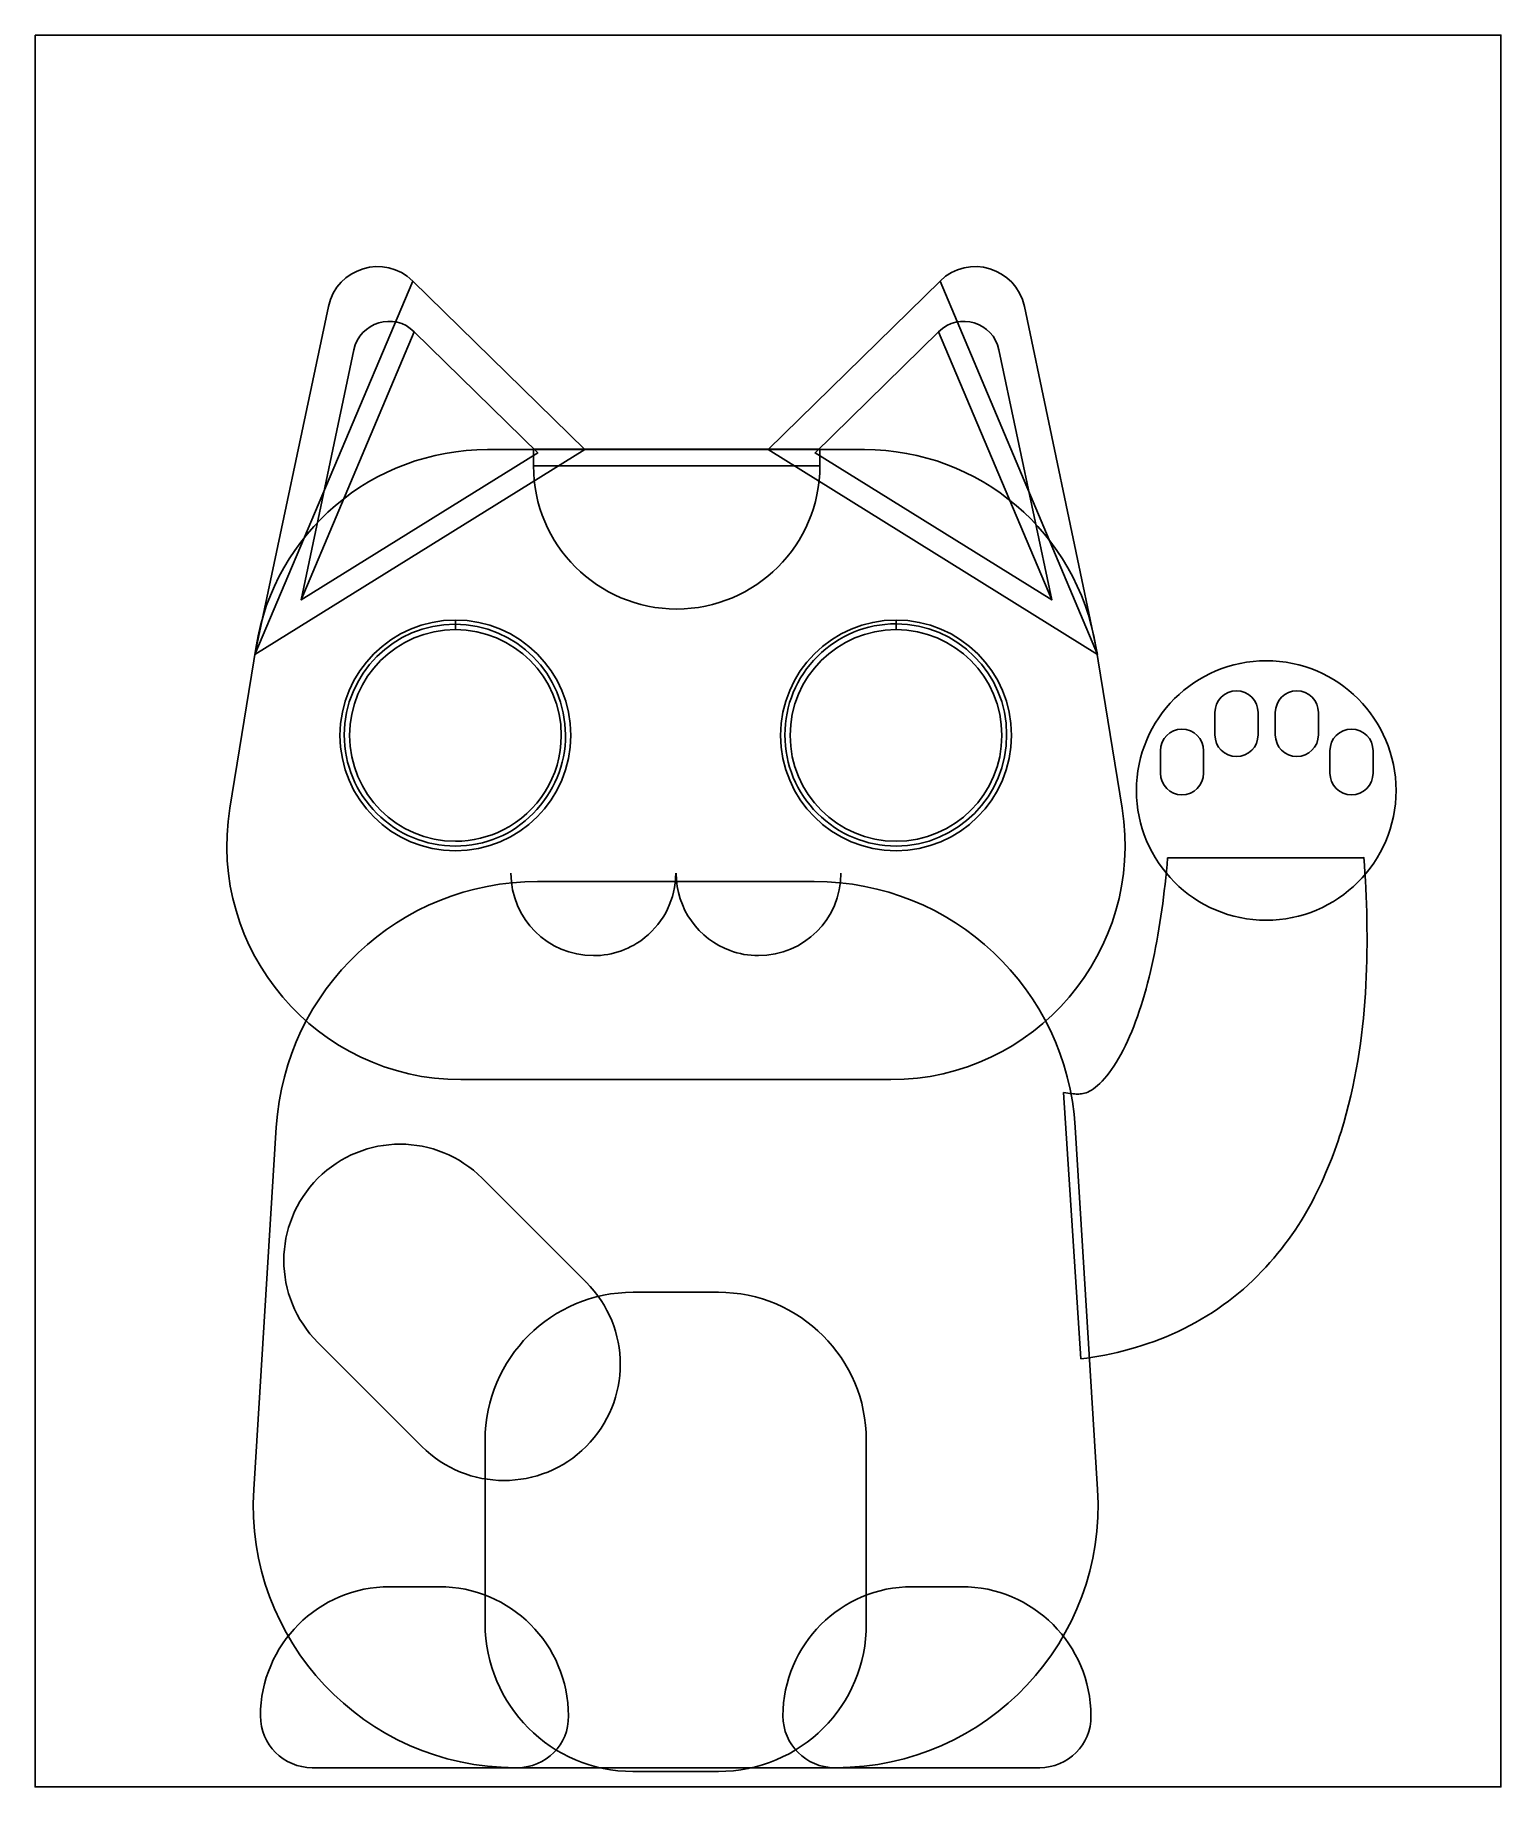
# Model space of a CAD drawing. Extents: x 0 to 60.6, y 0 to 72.5.
import ezdxf

# ---------------------------------------------------------------- set-up
doc = ezdxf.new("R2010")
doc.units = 0
doc.layers.add('Back', color=7, linetype='CONTINUOUS')
doc.layers.add('Front', color=7, linetype='CONTINUOUS')

msp = doc.modelspace()

# ---------------------------------------------------------------- linework, layer by layer
at = {"layer": 'Back', "color": 7}
msp.add_lwpolyline([(0.037594, 72.481596), (60.638486, 72.481596), (60.638486, 0.037593), (0.037594, 0.037593), (0.037594, 72.481596)], close=True, dxfattribs=at)
at = {"layer": 'Front', "color": 7}
for points in [[(15.653704, 62.309306), (22.761394, 55.340206), (9.120174, 46.866415), (9.120174, 46.866415)], [(37.451938, 62.309306), (30.344249, 55.340206), (43.96567, 46.866415), (43.96567, 46.866415)], [(9.120174, 46.866415), (12.169154, 61.259981)], [(43.96567, 46.866415), (40.936488, 61.259981)], [(15.7131, 60.210656), (20.821133, 55.201616), (11.040636, 49.123453), (11.040636, 49.123453)], [(37.392543, 60.210656), (32.28451, 55.201616), (42.065007, 49.123453), (42.065007, 49.123453)], [(11.040636, 49.123453), (13.218479, 59.45831)], [(42.065007, 49.123453), (39.887163, 59.45831)], [(18.742282, 55.340206), (34.323763, 55.340206)], [(20.642946, 54.667055), (20.642946, 55.360005), (32.482495, 55.360005), (32.482495, 54.667055)], [(26.562721, 48.74728), (26.562721, 48.74728)], [(26.562721, 48.74728), (26.562721, 48.74728)], [(17.415778, 48.291912), (17.415778, 47.895941), (17.415778, 48.291912), (17.415778, 48.291912), (17.415778, 48.291912)], [(35.630469, 48.291912), (35.630469, 47.895941), (35.630469, 48.291912), (35.630469, 48.291912), (35.630469, 48.291912), (35.630469, 48.291912)], [(8.090647, 40.511071), (9.179569, 47.202991)], [(43.886476, 47.202991), (44.975398, 40.511071)], [(50.93477, 46.609033), (50.93477, 46.609033)], [(49.707258, 45.361723), (49.707258, 45.361723)], [(52.201879, 45.361723), (52.201879, 45.361723)], [(48.816322, 43.540254), (48.816322, 44.470787)], [(50.598194, 44.470787), (50.598194, 43.540254)], [(51.310943, 43.540254), (51.310943, 44.470787)], [(53.092815, 44.470787), (53.092815, 43.540254)], [(47.45022, 43.777837), (47.45022, 43.777837)], [(54.458917, 43.777837), (54.458917, 43.777837)], [(46.559284, 41.956368), (46.559284, 42.886901)], [(48.341156, 42.886901), (48.341156, 41.956368)], [(53.567981, 41.956368), (53.567981, 42.886901)], [(55.349853, 42.886901), (55.349853, 41.956368)], [(49.707258, 42.649318), (49.707258, 42.649318)], [(49.707258, 42.649318), (49.707258, 42.649318)], [(52.201879, 42.649318), (52.201879, 42.649318)], [(52.201879, 42.649318), (52.201879, 42.649318)], [(45.569355, 41.243619), (45.569355, 41.243619)], [(47.45022, 41.065432), (47.45022, 41.065432)], [(47.45022, 41.065432), (47.45022, 41.065432)], [(54.458917, 41.065432), (54.458917, 41.065432)], [(54.458917, 41.065432), (54.458917, 41.065432)], [(56.300184, 41.243619), (56.300184, 41.243619)], [(56.300184, 41.243619), (56.300184, 41.243619)], [(17.415778, 38.946984), (17.415778, 38.946984), (17.415778, 38.946984)], [(35.630469, 38.946984), (35.630469, 38.946984), (35.630469, 38.946984)], [(46.856263, 38.452019), (54.97368, 38.452019), (54.97368, 38.471818)], [(32.244912, 37.481889), (20.821133, 37.481889)], [(32.244912, 37.481889), (32.244912, 37.481889)], [(50.93477, 35.878204), (50.93477, 35.878204)], [(35.412685, 29.285278), (17.653361, 29.285278)], [(35.412685, 29.285278), (35.412685, 29.285278)], [(43.27272, 17.742707), (42.559971, 28.750716)], [(10.01111, 27.325219), (9.080576, 12.337695)], [(43.96567, 12.337695), (43.035137, 27.325219)], [(11.733586, 25.206771), (11.733586, 25.206771)], [(18.524498, 25.206771), (22.820789, 20.910479)], [(24.76105, 20.494709), (28.285197, 20.494709)], [(16.029877, 14.119567), (11.733586, 18.415859)], [(16.029877, 14.119567), (16.029877, 14.119567)], [(18.643289, 6.794093), (18.643289, 14.376949)], [(22.820789, 14.119567), (22.820789, 14.119567)], [(34.402957, 14.376949), (34.402957, 6.794093)], [(14.703372, 8.318584), (16.742626, 8.318584)], [(36.303621, 8.318584), (38.342874, 8.318584)], [(9.357756, 2.972968), (9.357756, 2.972968)], [(22.088242, 2.972968), (22.088242, 2.972968)], [(30.958005, 2.972968), (30.958005, 2.972968)], [(43.68849, 2.972968), (43.68849, 2.972968)], [(19.969794, 0.834721), (11.496003, 0.834721)], [(19.8906, 0.834721), (33.155647, 0.834721)], [(19.969794, 0.834721), (19.969794, 0.834721)], [(41.570043, 0.834721), (33.096251, 0.834721)], [(41.570043, 0.834721), (41.570043, 0.834721)], [(28.285197, 0.676333), (24.76105, 0.676333)], [(28.285197, 0.676333), (28.285197, 0.676333)]]:
    msp.add_lwpolyline(points, close=True, dxfattribs=at)
for points in [[(12.169154, 61.259981), (12.50573, 62.863666), (14.485588, 63.457623), (15.653704, 62.309306)], [(40.936488, 61.259981), (40.599912, 62.863666), (38.620054, 63.457623), (37.451938, 62.309306)], [(13.218479, 59.45831), (13.456062, 60.606628), (14.88156, 61.042197), (15.7131, 60.210656)], [(39.887163, 59.45831), (39.64958, 60.606628), (38.224083, 61.042197), (37.392543, 60.210656)], [(9.179569, 47.202991), (9.931915, 51.895254), (13.990624, 55.340206), (18.742282, 55.340206)], [(34.323763, 55.340206), (39.075422, 55.340206), (43.114332, 51.895254), (43.886476, 47.202991)], [(26.562721, 48.74728), (23.295955, 48.74728), (20.642946, 51.400289), (20.642946, 54.667055)], [(32.482495, 54.667055), (32.482495, 51.400289), (29.829486, 48.74728), (26.562721, 48.74728)], [(17.415778, 48.291912), (14.782567, 48.291912), (12.64432, 46.153666), (12.64432, 43.520455)], [(12.822508, 43.540254), (12.822508, 46.074472), (14.88156, 48.113725), (17.395979, 48.113725)], [(13.040292, 43.520455), (13.040292, 45.935882), (15.000351, 47.895941), (17.415778, 47.895941)], [(17.395979, 48.113725), (19.930197, 48.113725), (21.969451, 46.054673), (21.969451, 43.540254)], [(22.187235, 43.520455), (22.207033, 46.153666), (20.048988, 48.291912), (17.415778, 48.291912)], [(17.415778, 47.895941), (19.831204, 47.895941), (21.791263, 45.935882), (21.791263, 43.520455)], [(35.630469, 48.291912), (32.997258, 48.291912), (30.859012, 46.153666), (30.859012, 43.520455)], [(31.254983, 43.520455), (31.254983, 45.935882), (33.215043, 47.895941), (35.630469, 47.895941)], [(32.383502, 46.787221), (33.25464, 47.658358), (34.402957, 48.133524), (35.630469, 48.133524)], [(40.401926, 43.520455), (40.421725, 46.153666), (38.26368, 48.291912), (35.630469, 48.291912)], [(35.630469, 48.133524), (38.164687, 48.133524), (40.203941, 46.074472), (40.203941, 43.560052)], [(35.630469, 47.895941), (38.045896, 47.895941), (40.005955, 45.935882), (40.005955, 43.520455)], [(31.037199, 43.540254), (31.037199, 44.767766), (31.512365, 45.916083), (32.383502, 46.787221)], [(45.569355, 41.243619), (45.569355, 44.213405), (47.984782, 46.609033), (50.93477, 46.609033)], [(50.93477, 46.609033), (53.904556, 46.609033), (56.300184, 44.193607), (56.300184, 41.243619)], [(48.816322, 44.470787), (48.816322, 44.965751), (49.212294, 45.361723), (49.707258, 45.361723)], [(49.707258, 45.361723), (50.202222, 45.361723), (50.598194, 44.965751), (50.598194, 44.470787)], [(51.310943, 44.470787), (51.310943, 44.965751), (51.706914, 45.361723), (52.201879, 45.361723)], [(52.201879, 45.361723), (52.696843, 45.361723), (53.092815, 44.965751), (53.092815, 44.470787)], [(12.64432, 43.520455), (12.64432, 40.887244), (14.782567, 38.748998), (17.415778, 38.748998)], [(14.168811, 40.293287), (13.297673, 41.164424), (12.822508, 42.312742), (12.822508, 43.540254)], [(17.415778, 39.14497), (15.000351, 39.14497), (13.040292, 41.105029), (13.040292, 43.520455)], [(17.415778, 38.748998), (20.048988, 38.748998), (22.187235, 40.887244), (22.187235, 43.520455)], [(21.791263, 43.520455), (21.791263, 41.815782), (20.815007, 40.337915), (19.391414, 39.615776)], [(21.969451, 43.540254), (21.969451, 42.312742), (21.494285, 41.164424), (20.623147, 40.293287)], [(30.859012, 43.520455), (30.859012, 40.887244), (32.997258, 38.748998), (35.630469, 38.748998)], [(32.383502, 40.293287), (31.512365, 41.164424), (31.037199, 42.312742), (31.037199, 43.540254)], [(35.630469, 39.14497), (33.215043, 39.14497), (31.254983, 41.105029), (31.254983, 43.520455)], [(40.203941, 43.560052), (40.223739, 41.006036), (38.164687, 38.946984), (35.630469, 38.946984)], [(40.005955, 43.520455), (40.005955, 41.105029), (38.045896, 39.14497), (35.630469, 39.14497)], [(35.630469, 38.748998), (38.26368, 38.748998), (40.401926, 40.887244), (40.401926, 43.520455)], [(46.559284, 42.886901), (46.559284, 43.381865), (46.955256, 43.777837), (47.45022, 43.777837)], [(47.45022, 43.777837), (47.945185, 43.777837), (48.341156, 43.381865), (48.341156, 42.886901)], [(49.707258, 42.649318), (49.212294, 42.649318), (48.816322, 43.045289), (48.816322, 43.540254)], [(50.598194, 43.540254), (50.598194, 43.045289), (50.202222, 42.649318), (49.707258, 42.649318)], [(52.201879, 42.649318), (51.706914, 42.649318), (51.310943, 43.045289), (51.310943, 43.540254)], [(53.092815, 43.540254), (53.092815, 43.045289), (52.677045, 42.649318), (52.201879, 42.649318)], [(53.567981, 42.886901), (53.567981, 43.381865), (53.963952, 43.777837), (54.458917, 43.777837)], [(54.458917, 43.777837), (54.953881, 43.777837), (55.349853, 43.381865), (55.349853, 42.886901)], [(47.45022, 41.065432), (46.955256, 41.065432), (46.559284, 41.461403), (46.559284, 41.956368)], [(48.341156, 41.956368), (48.341156, 41.461403), (47.945185, 41.065432), (47.45022, 41.065432)], [(54.458917, 41.065432), (53.963952, 41.065432), (53.567981, 41.461403), (53.567981, 41.956368)], [(55.349853, 41.956368), (55.349853, 41.461403), (54.953881, 41.065432), (54.458917, 41.065432)], [(50.93477, 35.878204), (47.964983, 35.878204), (45.569355, 38.293631), (45.569355, 41.243619)], [(56.300184, 41.243619), (56.300184, 38.273832), (53.884758, 35.878204), (50.93477, 35.878204)], [(17.653361, 29.285278), (11.693989, 29.285278), (7.140316, 34.630894), (8.090647, 40.511071)], [(17.415778, 38.946984), (16.188266, 38.946984), (15.039948, 39.42215), (14.168811, 40.293287)], [(20.623147, 40.293287), (19.791607, 39.42215), (18.643289, 38.946984), (17.415778, 38.946984)], [(35.630469, 38.946984), (34.402957, 38.946984), (33.25464, 39.42215), (32.383502, 40.293287)], [(44.975398, 40.511071), (45.92573, 34.630894), (41.372057, 29.285278), (35.412685, 29.285278)], [(19.391414, 39.615776), (18.797855, 39.314685), (18.126531, 39.14497), (17.415778, 39.14497)], [(46.262305, 34.254721), (46.539486, 35.581226), (46.737471, 36.986925), (46.856263, 38.452019)], [(54.97368, 38.471818), (55.092471, 36.788939), (55.151867, 35.007067), (55.052874, 33.205396)], [(23.117768, 34.413109), (21.236903, 34.413109), (19.712413, 35.9376), (19.712413, 37.818465)], [(26.523123, 37.818465), (26.523123, 36.750147), (26.031299, 35.7968), (25.261699, 35.172476)], [(28.7758, 34.620298), (27.472661, 35.098116), (26.542922, 36.34962), (26.542922, 37.818465)], [(33.353633, 37.818465), (33.353633, 35.9376), (31.829142, 34.413109), (29.948277, 34.413109)], [(20.821133, 37.481889), (15.099344, 37.481889), (10.367484, 33.027209), (10.01111, 27.325219)], [(43.035137, 27.325219), (42.698561, 33.027209), (37.966701, 37.481889), (32.244912, 37.481889)], [(25.261699, 35.172476), (24.676352, 34.697625), (23.930316, 34.413109), (23.117768, 34.413109)], [(29.948277, 34.413109), (29.536257, 34.413109), (29.141339, 34.486265), (28.7758, 34.620298)], [(45.113988, 30.690977), (45.589154, 31.680906), (45.985125, 32.928216), (46.262305, 34.254721)], [(55.052874, 33.205396), (54.953881, 31.383927), (54.716298, 29.503062), (54.142139, 27.503406)], [(44.341843, 29.443666), (44.599225, 29.760444), (44.856606, 30.196012), (45.113988, 30.690977)], [(43.629095, 28.810112), (43.82708, 28.909105), (44.084462, 29.126889), (44.341843, 29.443666)], [(42.559971, 28.750716), (42.817353, 28.711119), (42.99554, 28.69132), (43.13413, 28.69132)], [(43.13413, 28.69132), (43.27272, 28.69132), (43.431109, 28.69132), (43.629095, 28.810112)], [(11.733586, 25.206771), (13.614451, 27.087636), (16.643633, 27.087636), (18.524498, 25.206771)], [(54.142139, 27.503406), (53.845161, 26.513477), (53.468988, 25.483951), (52.934426, 24.434626)], [(11.733586, 18.415859), (9.852721, 20.296723), (9.852721, 23.325906), (11.733586, 25.206771)], [(52.934426, 24.434626), (52.399865, 23.385302), (51.687116, 22.335977), (50.736784, 21.346048)], [(50.736784, 21.346048), (49.806251, 20.356119), (48.598538, 19.484982), (47.291832, 18.871226)], [(18.643289, 14.376949), (18.643289, 17.762505), (21.395292, 20.494709), (24.76105, 20.494709)], [(22.820789, 20.910479), (24.701654, 19.029614), (24.701654, 16.000432), (22.820789, 14.119567)], [(28.285197, 20.494709), (31.670754, 20.494709), (34.402957, 17.742707), (34.402957, 14.376949)], [(47.291832, 18.871226), (45.985125, 18.25747), (44.579426, 17.901096), (43.27272, 17.742707)], [(22.820789, 14.119567), (20.939924, 12.238702), (17.910742, 12.238702), (16.029877, 14.119567)], [(9.080576, 12.337695), (8.704403, 6.101143), (13.654048, 0.834721), (19.8906, 0.834721)], [(33.155647, 0.834721), (39.392199, 0.834721), (44.341843, 6.101143), (43.96567, 12.337695)], [(9.357756, 2.972968), (9.357756, 5.922956), (11.753384, 8.318584), (14.703372, 8.318584)], [(16.742626, 8.318584), (19.692614, 8.318584), (22.088242, 5.922956), (22.088242, 2.972968)], [(30.958005, 2.972968), (30.958005, 5.922956), (33.353633, 8.318584), (36.303621, 8.318584)], [(38.342874, 8.318584), (41.292862, 8.318584), (43.68849, 5.922956), (43.68849, 2.972968)], [(24.76105, 0.676333), (21.375493, 0.676333), (18.643289, 3.428335), (18.643289, 6.794093)], [(34.402957, 6.794093), (34.422756, 3.408537), (31.670754, 0.676333), (28.285197, 0.676333)], [(11.496003, 0.834721), (10.308088, 0.834721), (9.357756, 1.785053), (9.357756, 2.972968)], [(22.088242, 2.972968), (22.108041, 1.785053), (21.157709, 0.834721), (19.969794, 0.834721)], [(33.096251, 0.834721), (31.908337, 0.834721), (30.958005, 1.785053), (30.958005, 2.972968)], [(43.68849, 2.972968), (43.708289, 1.785053), (42.738159, 0.834721), (41.570043, 0.834721)]]:
    msp.add_open_spline(points, degree=3, dxfattribs=at)

doc.saveas('drawing.dxf')
